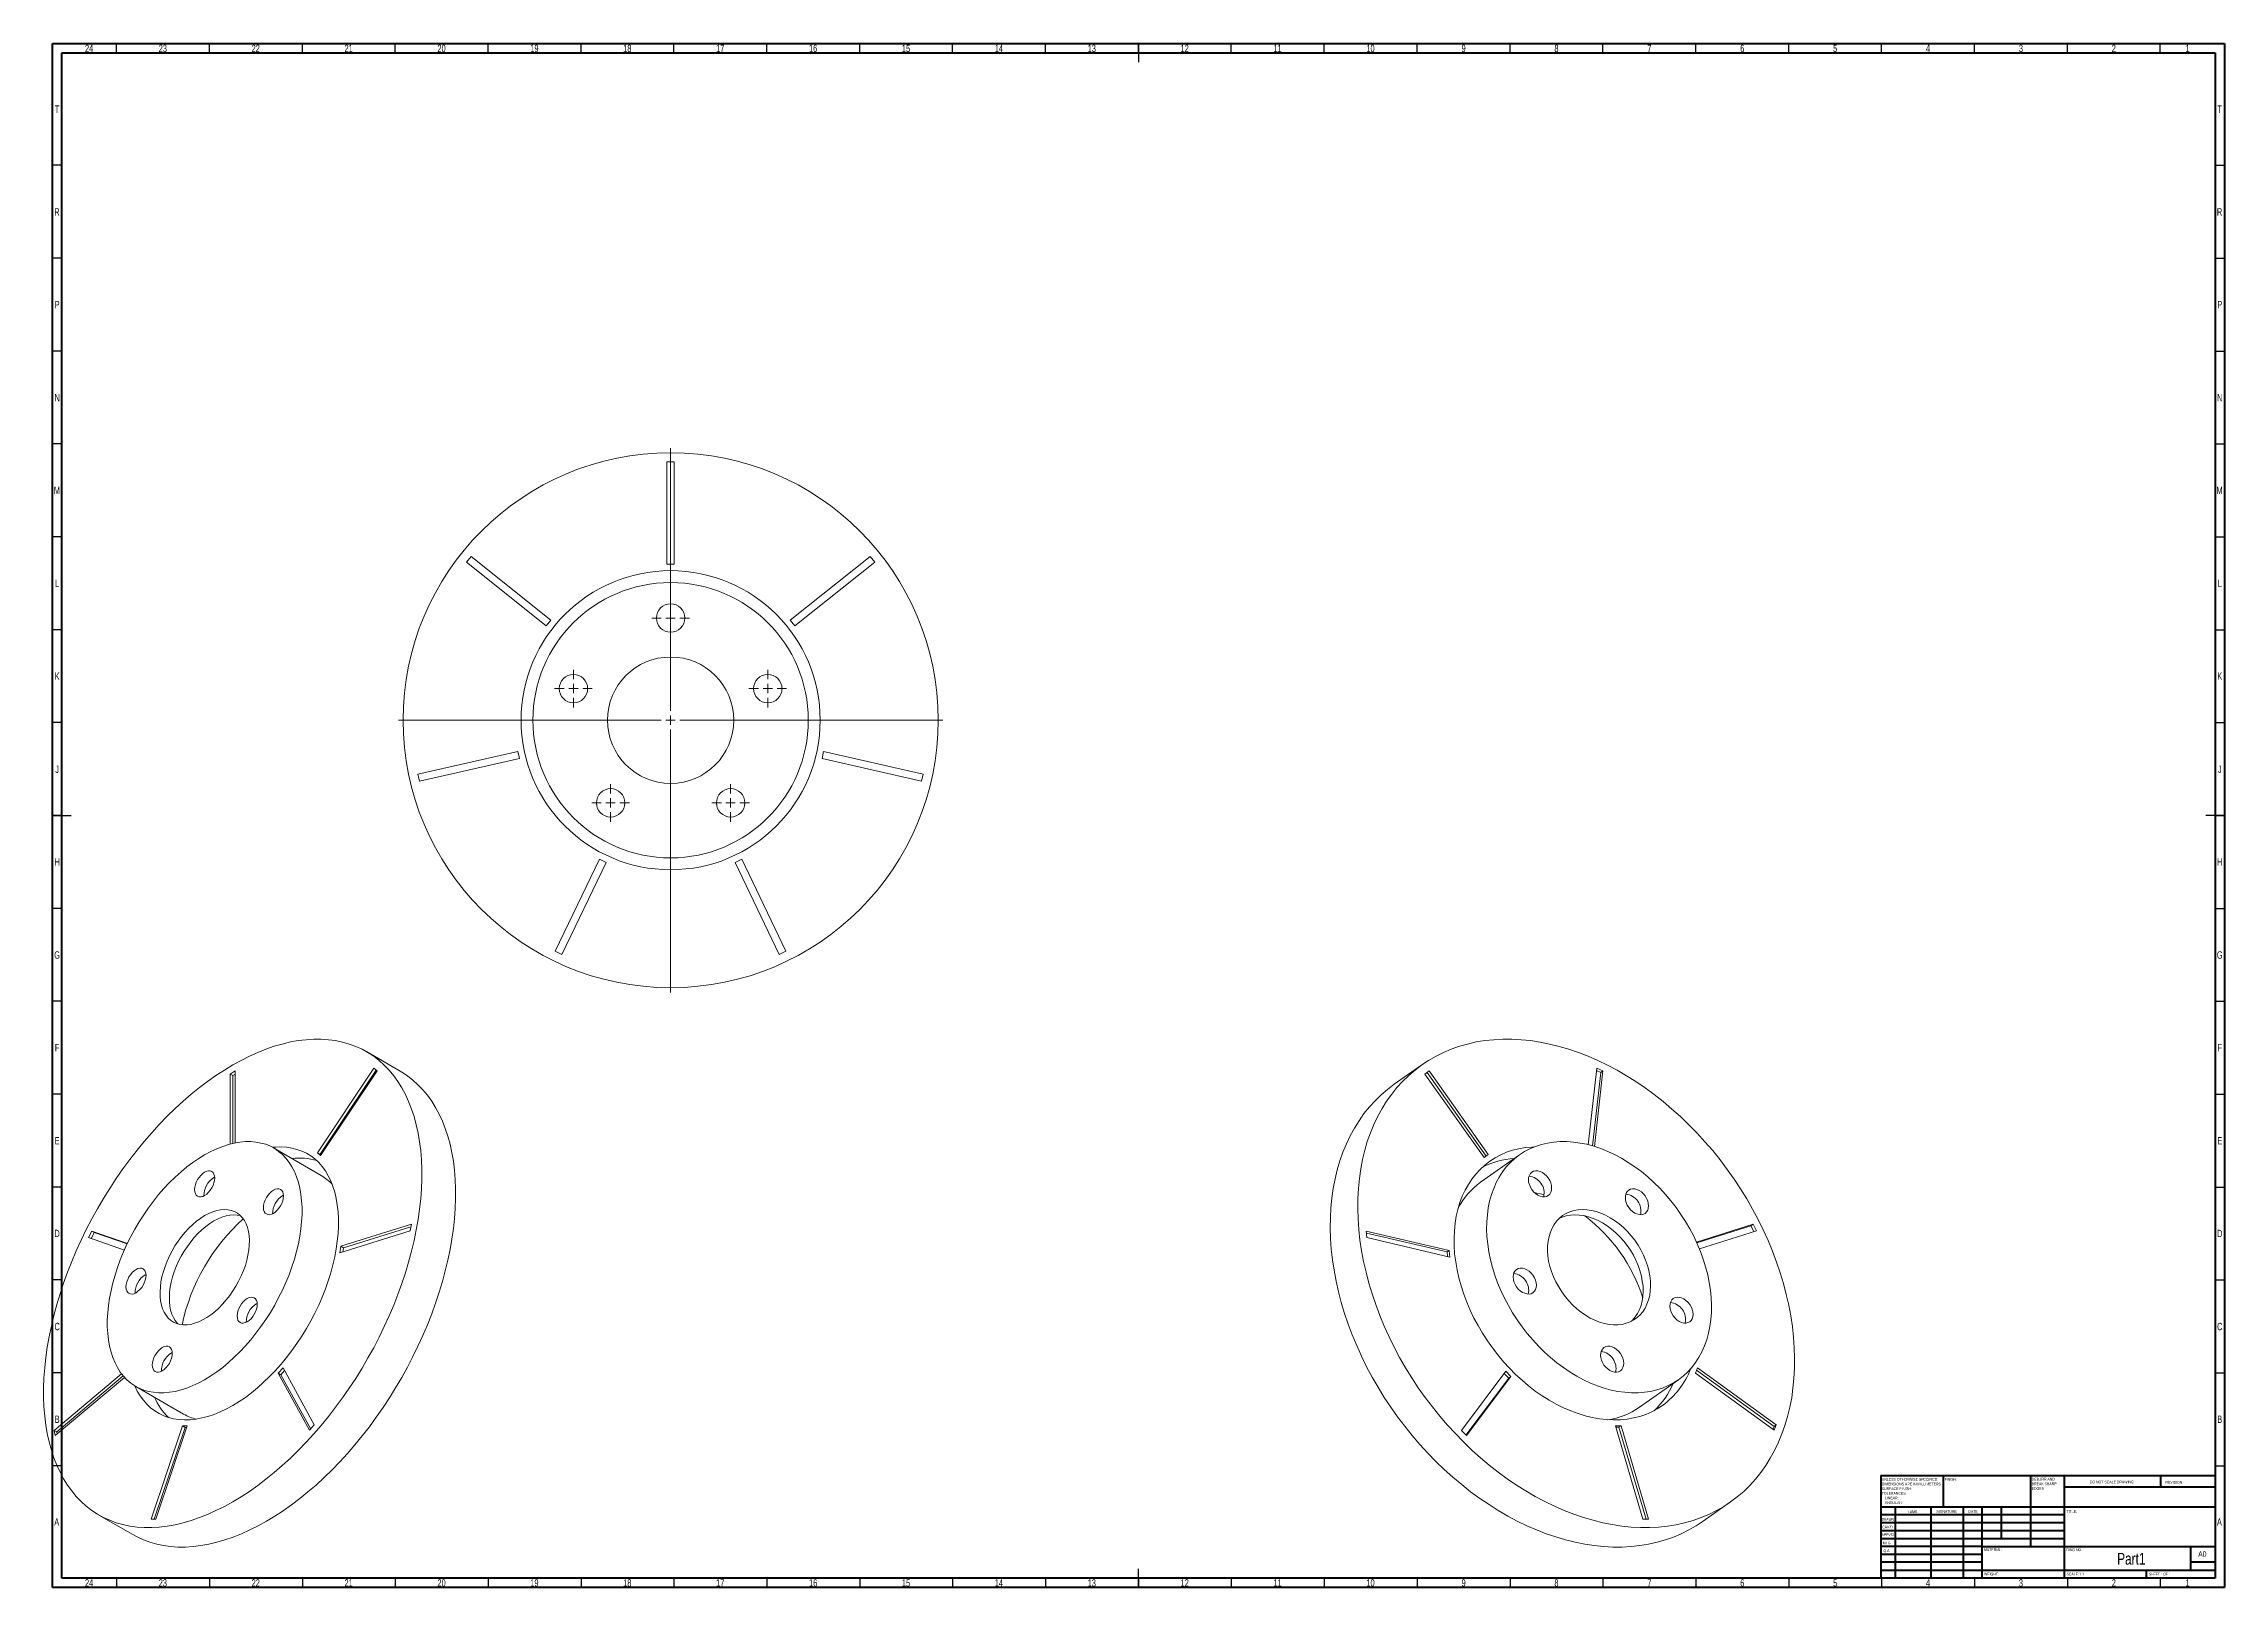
# Model space of a CAD drawing. Header units: millimetres. Extents: x 10 to 1184, y 5 to 836.
import ezdxf

# ---------------------------------------------------------------- set-up
doc = ezdxf.new("R2010")
doc.units = ezdxf.units.MM
doc.styles.add('SLDTEXTSTYLE0', font='TXT', dxfattribs={"width": 0.75})
doc.styles.add('SLDTEXTSTYLE1', font='TXT', dxfattribs={"width": 0.686449})
doc.styles.add('SLDTEXTSTYLE2', font='TXT', dxfattribs={"width": 0.6875})

# ---------------------------------------------------------------- blocks, each defined once
blk = doc.blocks.new('SW_NOTE_0')
at = {"color": 0, "linetype": 'Continuous', "lineweight": 0, "char_height": 1.5, "attachment_point": 1, "style": 'SLDTEXTSTYLE0'}
for s, insert in [('UNLESS OTHERWISE SPECIFIED:', (0, 1.9)), ('TOLERANCES:', (0, -5.6)), ('DIMENSIONS ARE IN MILLIMETERS', (0, -0.6)), ('SURFACE FINISH:', (0, -3.1)), ('ANGULAR:', (1.7, -10.6)), ('LINEAR:', (1.7, -8.1))]:
    blk.add_mtext(s, dxfattribs=dict(at, insert=insert))
blk = doc.blocks.new('SW_NOTE_1')
at = {"color": 0, "linetype": 'Continuous', "lineweight": 0, "char_height": 1.5, "attachment_point": 1, "style": 'SLDTEXTSTYLE0'}
for s, insert in [('DEBURR AND', (0, 1.9)), ('BREAK SHARP', (0, -0.6)), ('EDGES', (0, -3.1))]:
    blk.add_mtext(s, dxfattribs=dict(at, insert=insert))
blk = doc.blocks.new('SW_CENTERMARKSYMBOL_0')
at = {"color": 0, "linetype": 'Continuous', "lineweight": 0}
for p, q in [((0, 5), (0, 146.5)), ((-5, 0), (-146.5, 0)), ((0, 0), (-2.5, 0)), ((0, 0), (0, 2.5)), ((0, 0), (0, -2.5)), ((0, 0), (2.5, 0)), ((5, 0), (146.5, 0)), ((0, -5), (0, -146.5))]:
    blk.add_line(p, q, dxfattribs=at)
blk = doc.blocks.new('SW_CENTERMARKSYMBOL_1')
at = {"color": 0, "linetype": 'Continuous', "lineweight": 0}
for p, q in [((-5, 0), (-10.15, 0)), ((0, 0), (-2.5, 0)), ((0, 5), (0, 10.15)), ((0, 0), (0, 2.5)), ((0, 0), (0, -2.5)), ((0, 0), (2.5, 0)), ((5, 0), (10.15, 0)), ((0, -5), (0, -10.15))]:
    blk.add_line(p, q, dxfattribs=at)
blk = doc.blocks.new('SW_CENTERMARKSYMBOL_2')
at = {"color": 0, "linetype": 'Continuous', "lineweight": 0}
for p, q in [((-5, 0), (-10.15, 0)), ((0, 0), (-2.5, 0)), ((0, 5), (0, 10.15)), ((0, 0), (0, 2.5)), ((0, 0), (0, -2.5)), ((0, 0), (2.5, 0)), ((5, 0), (10.15, 0)), ((0, -5), (0, -10.15))]:
    blk.add_line(p, q, dxfattribs=at)
blk = doc.blocks.new('SW_CENTERMARKSYMBOL_3')
at = {"color": 0, "linetype": 'Continuous', "lineweight": 0}
for p, q in [((-5, 0), (-10.15, 0)), ((0, 0), (-2.5, 0)), ((0, 5), (0, 10.15)), ((0, 0), (0, 2.5)), ((0, 0), (0, -2.5)), ((0, 0), (2.5, 0)), ((5, 0), (10.15, 0)), ((0, -5), (0, -10.15))]:
    blk.add_line(p, q, dxfattribs=at)
blk = doc.blocks.new('SW_CENTERMARKSYMBOL_4')
at = {"color": 0, "linetype": 'Continuous', "lineweight": 0}
for p, q in [((-5, 0), (-10.15, 0)), ((0, 0), (-2.5, 0)), ((0, 5), (0, 10.15)), ((0, 0), (0, 2.5)), ((0, 0), (0, -2.5)), ((0, 0), (2.5, 0)), ((5, 0), (10.15, 0)), ((0, -5), (0, -10.15))]:
    blk.add_line(p, q, dxfattribs=at)
blk = doc.blocks.new('SW_CENTERMARKSYMBOL_5')
at = {"color": 0, "linetype": 'Continuous', "lineweight": 0}
for p, q in [((-5, 0), (-10.15, 0)), ((0, 0), (-2.5, 0)), ((0, 5), (0, 10.15)), ((0, 0), (0, 2.5)), ((0, 0), (0, -2.5)), ((0, 0), (2.5, 0)), ((5, 0), (10.15, 0)), ((0, -5), (0, -10.15))]:
    blk.add_line(p, q, dxfattribs=at)

msp = doc.modelspace()

# ---------------------------------------------------------------- linework, layer by layer
at = {"color": 7, "linetype": 'Continuous', "lineweight": 60}
for p, q in [((15, 5), (15, 836)), ((15, 836), (1184, 836)), ((1184, 836), (1184, 5)), ((20, 10), (20, 831)), ((20, 831), (1179, 831)), ((1179, 831), (1179, 10)), ((1184, 5), (15, 5)), ((1179, 10), (20, 10))]:
    msp.add_line(p, q, dxfattribs=at)
at = {"color": 7, "linetype": 'Continuous', "lineweight": 30}
for p, q in [((49.5, 831), (49.5, 836)), ((99.5, 831), (99.5, 836)), ((149.5, 831), (149.5, 836)), ((199.5, 831), (199.5, 836)), ((249.5, 831), (249.5, 836)), ((299.5, 831), (299.5, 836)), ((349.5, 831), (349.5, 836)), ((399.5, 831), (399.5, 836)), ((449.5, 831), (449.5, 836)), ((499.5, 831), (499.5, 836)), ((549.5, 831), (549.5, 836)), ((599.5, 836), (599.5, 826)), ((599.5, 831), (599.5, 836)), ((649.5, 831), (649.5, 836)), ((699.5, 831), (699.5, 836)), ((749.5, 831), (749.5, 836)), ((799.5, 831), (799.5, 836)), ((849.5, 831), (849.5, 836)), ((899.5, 831), (899.5, 836)), ((949.5, 831), (949.5, 836)), ((999.5, 831), (999.5, 836)), ((1049.5, 831), (1049.5, 836)), ((1099.5, 831), (1099.5, 836)), ((1149.5, 831), (1149.5, 836)), ((20, 770.5), (15, 770.5)), ((1179, 770.5), (1184, 770.5)), ((20, 720.5), (15, 720.5)), ((1179, 720.5), (1184, 720.5)), ((20, 670.5), (15, 670.5)), ((1179, 670.5), (1184, 670.5)), ((20, 620.5), (15, 620.5)), ((1179, 620.5), (1184, 620.5)), ((20, 570.5), (15, 570.5)), ((1179, 570.5), (1184, 570.5)), ((20, 520.5), (15, 520.5)), ((1179, 520.5), (1184, 520.5)), ((20, 470.5), (15, 470.5)), ((1179, 470.5), (1184, 470.5)), ((15, 420.5), (25, 420.5)), ((20, 420.5), (15, 420.5)), ((1184, 420.5), (1174, 420.5)), ((1179, 420.5), (1184, 420.5)), ((20, 370.5), (15, 370.5)), ((1179, 370.5), (1184, 370.5)), ((20, 320.5), (15, 320.5)), ((1179, 320.5), (1184, 320.5)), ((20, 270.5), (15, 270.5)), ((1179, 270.5), (1184, 270.5)), ((20, 220.5), (15, 220.5)), ((1179, 220.5), (1184, 220.5)), ((20, 170.5), (15, 170.5)), ((1179, 170.5), (1184, 170.5)), ((20, 120.5), (15, 120.5)), ((1179, 120.5), (1184, 120.5)), ((20, 70.5), (15, 70.5)), ((1179, 70.5), (1184, 70.5)), ((599.5, 5), (599.5, 15)), ((49.5, 10), (49.5, 5)), ((99.5, 10), (99.5, 5)), ((149.5, 10), (149.5, 5)), ((199.5, 10), (199.5, 5)), ((249.5, 10), (249.5, 5)), ((299.5, 10), (299.5, 5)), ((349.5, 10), (349.5, 5)), ((399.5, 10), (399.5, 5)), ((449.5, 10), (449.5, 5)), ((499.5, 10), (499.5, 5)), ((549.5, 10), (549.5, 5)), ((599.5, 10), (599.5, 5)), ((649.5, 10), (649.5, 5)), ((699.5, 10), (699.5, 5)), ((749.5, 10), (749.5, 5)), ((799.5, 10), (799.5, 5)), ((849.5, 10), (849.5, 5)), ((899.5, 10), (899.5, 5)), ((949.5, 10), (949.5, 5)), ((999.5, 10), (999.5, 5)), ((1049.5, 10), (1049.5, 5)), ((1099.5, 10), (1099.5, 5)), ((1149.5, 10), (1149.5, 5))]:
    msp.add_line(p, q, dxfattribs=at)
at = {"color": 7, "linetype": 'Continuous', "lineweight": 15}
for p, q in [((349.7, 610.8), (345.7, 610.8)), ((345.7, 610.8), (345.7, 555.8)), ((349.7, 555.8), (349.7, 610.8)), ((240.3, 560), (237.8, 556.9)), ((237.8, 556.9), (280.8, 522.6)), ((283.3, 525.7), (240.3, 560)), ((345.7, 555.8), (349.7, 555.8)), ((455.1, 560), (412.1, 525.7)), ((414.6, 522.6), (457.6, 556.9)), ((457.6, 556.9), (455.1, 560)), ((280.8, 522.6), (283.3, 525.7)), ((412.1, 525.7), (414.6, 522.6)), ((265.4, 455), (211.7, 442.8)), ((212.6, 438.9), (266.3, 451.1)), ((266.3, 451.1), (265.4, 455)), ((430, 455), (429.2, 451.1)), ((429.2, 451.1), (482.8, 438.9)), ((483.7, 442.8), (430, 455)), ((211.7, 442.8), (212.6, 438.9)), ((482.8, 438.9), (483.7, 442.8)), ((309.5, 397), (285.6, 347.4)), ((289.2, 345.7), (313.1, 395.2)), ((313.1, 395.2), (309.5, 397)), ((386, 397), (382.4, 395.2)), ((382.4, 395.2), (406.2, 345.7)), ((409.8, 347.4), (386, 397)), ((285.6, 347.4), (289.2, 345.7)), ((406.2, 345.7), (409.8, 347.4)), ((113.4, 283), (110.6, 281.3)), ((113.4, 244.3), (113.4, 283)), ((188, 284.5), (157.6, 239)), ((189.2, 283.5), (159, 238.2)), ((159.3, 237.5), (189.7, 283)), ((202.2, 282.9), (184, 293.4)), ((189.7, 283), (188, 284.5)), ((752, 286.2), (737.2, 275.8)), ((756, 283), (753.7, 281.3)), ((786.6, 237.2), (754.9, 282.1)), ((787.8, 238.1), (756, 283)), ((846.2, 284.5), (841.6, 243.3)), ((843.9, 242.7), (848.3, 282.2)), ((845, 242.4), (849.4, 283)), ((848.3, 282.2), (846.1, 283.2)), ((849.4, 283), (846.2, 284.5)), ((848.3, 282.2), (849.4, 283)), ((110.6, 281.3), (110.6, 243.7)), ((112, 280.5), (110.6, 281.3)), ((113.4, 281.3), (112, 280.5)), ((112, 280.5), (112, 244)), ((753.7, 281.3), (785.5, 236.4)), ((159.7, 226.7), (134, 241.6)), ((157.6, 239), (159.3, 237.5)), ((159, 238.2), (157.6, 239)), ((159, 238.2), (159.5, 237.7)), ((804.6, 237.9), (783.7, 223.1)), ((785.5, 236.4), (787.8, 238.1)), ((101.9, 225.7), (102.3, 225.9)), ((138.9, 216), (139.3, 216.2)), ((208.2, 200.5), (170.2, 188.6)), ((207.5, 196.9), (208.2, 200.5)), ((930.3, 200.5), (899.8, 190.9)), ((929.2, 199.7), (900, 190.5)), ((929.2, 199.7), (930.3, 200.5)), ((930.7, 196.5), (929.2, 199.7)), ((932.1, 196.9), (930.3, 200.5)), ((36.1, 196.8), (34.3, 193.3)), ((34.3, 193.3), (53.7, 186.6)), ((37.5, 196), (35.8, 192.7)), ((55.4, 190.2), (36.1, 196.8)), ((37.5, 196), (36.1, 196.8)), ((55.2, 189.9), (37.5, 196)), ((169.6, 185), (207.5, 196.9)), ((170.2, 188.6), (169.6, 185)), ((171.7, 187.8), (170.2, 188.6)), ((207.9, 199.1), (171.7, 187.8)), ((766.8, 186.4), (722.1, 196.8)), ((722.1, 196.8), (722.5, 193.3)), ((765.6, 185.6), (722.3, 195.7)), ((722.5, 193.3), (767.1, 182.8)), ((901.4, 187.3), (932.1, 196.9)), ((171.7, 187.8), (171.3, 185.6)), ((765.6, 185.6), (766.8, 186.4)), ((765.9, 183.1), (765.6, 185.6)), ((767.1, 182.8), (766.8, 186.4)), ((64.9, 173.3), (65.3, 173.5)), ((124.7, 157.6), (125.2, 157.8)), ((79, 131.2), (79.5, 131.4)), ((52.2, 120), (15.9, 89.5)), ((16.5, 86.7), (53.8, 118)), ((53.1, 118.8), (17.3, 88.7)), ((139.1, 123.2), (136.5, 120.3)), ((136.5, 120.3), (153.4, 89.6)), ((137.9, 119.5), (136.5, 120.3)), ((139.9, 121.7), (137.9, 119.5)), ((137.9, 119.5), (154, 90.2)), ((155.9, 92.5), (139.1, 123.2)), ((797.2, 121.4), (773.3, 89.5)), ((775.8, 87), (798.8, 117.7)), ((776.1, 86.7), (800, 118.5)), ((798.8, 117.7), (796.4, 120.2)), ((800, 118.5), (797.2, 121.4)), ((798.8, 117.7), (800, 118.5)), ((900.4, 123.2), (899.3, 120.3)), ((899.3, 120.3), (941.7, 89.6)), ((941.6, 91.6), (899.9, 121.9)), ((942.8, 92.5), (900.4, 123.2)), ((59.9, 113.2), (85.6, 98.3)), ((869.2, 102), (890.2, 116.8)), ((15.9, 89.5), (16.5, 86.7)), ((17.3, 88.7), (15.9, 89.5)), ((17.3, 88.7), (17.6, 87.5)), ((85, 91.9), (68.1, 41.7)), ((86.4, 91.1), (69.8, 41.8)), ((70.7, 41.8), (87.5, 92)), ((87.5, 92), (85, 91.9)), ((86.4, 91.1), (85, 91.9)), ((87.2, 91.1), (86.4, 91.1)), ((153.4, 89.6), (155.9, 92.5)), ((773.3, 89.5), (776.1, 86.7)), ((859.3, 92), (856.2, 91.9)), ((856.2, 91.9), (871, 41.7)), ((858.1, 91.2), (856.4, 91.2)), ((858.1, 91.2), (859.3, 92)), ((872.7, 41.8), (858.1, 91.2)), ((874.1, 41.8), (859.3, 92)), ((941, 90), (941.6, 91.6)), ((941.6, 91.6), (942.8, 92.5)), ((941.7, 89.6), (942.8, 92.5)), ((903.4, 40.6), (918.2, 51.1)), ((40, 43.9), (58.2, 33.5)), ((68.1, 41.7), (70.7, 41.8)), ((871, 41.7), (874.1, 41.8))]:
    msp.add_line(p, q, dxfattribs=at)
at = {"color": 7, "linetype": 'Continuous', "lineweight": 40}
for p, q in [((999, 65.2), (1179, 65.2)), ((999, 65.2), (999, 10)), ((1032.8, 48.2), (1032.8, 65.2)), ((1079.6, 65.2), (1079.6, 27)), ((1097.8, 65.2), (1097.8, 10)), ((1179, 58.9), (1097.8, 58.9)), ((1149.8, 58.9), (1149.8, 65.2)), ((1179, 48.2), (999, 48.2)), ((1006.8, 48.2), (1006.8, 10)), ((1026, 48.2), (1026, 10)), ((1043.4, 48.2), (1043.4, 10)), ((1053.6, 10), (1053.6, 48.2)), ((1064, 31.2), (1064, 48.2)), ((1097.8, 44), (999, 44)), ((1097.8, 39.8), (999, 39.8)), ((1097.8, 35.5), (999, 35.5)), ((1097.8, 31.2), (999, 31.2)), ((1053.6, 27), (999, 27)), ((1053.6, 27), (1179, 27)), ((1166, 14.2), (1166, 27)), ((1053.6, 22.7), (999, 22.7)), ((1053.6, 18.5), (999, 18.5)), ((999, 14.2), (1179, 14.2)), ((1142, 10), (1142, 14.2)), ((1179, 18.5), (1166, 18.5))]:
    msp.add_line(p, q, dxfattribs=at)
at = {"color": 7, "linetype": 'Continuous', "lineweight": 15, "flags": 128}
for points in [[(112, 51.1), (116.5, 53.8), (121, 56.7), (125.5, 59.9), (129.9, 63.3), (134.4, 66.8), (138.7, 70.6), (143.1, 74.6), (147.3, 78.7), (151.5, 83.1), (155.6, 87.6), (159.6, 92.2), (163.6, 97), (167.4, 102), (171.1, 107), (174.7, 112.2), (178.2, 117.5), (181.6, 123), (184.8, 128.5), (187.9, 134), (190.8, 139.7), (193.6, 145.4), (196.2, 151.1), (198.7, 156.9), (200.9, 162.7), (203.1, 168.5), (205, 174.3), (206.7, 180.1), (208.3, 185.9), (209.7, 191.7), (210.8, 197.4), (211.8, 203), (212.6, 208.6), (213.2, 214.1), (213.6, 219.5), (213.8, 224.8), (213.8, 230), (213.6, 235.1), (213.2, 240.1), (212.6, 244.9), (211.8, 249.5), (210.8, 254), (209.7, 258.4), (208.3, 262.5), (206.7, 266.5), (205, 270.3), (203.1, 273.9), (200.9, 277.3), (198.7, 280.4), (196.2, 283.4), (193.6, 286.1), (190.8, 288.6), (187.9, 290.9), (184.8, 292.9), (181.6, 294.7), (178.2, 296.2), (174.7, 297.5), (171.1, 298.5), (167.4, 299.3), (163.6, 299.8), (159.6, 300.1), (155.6, 300.1), (151.5, 299.8), (147.3, 299.3), (143.1, 298.6), (138.7, 297.5), (134.4, 296.3), (129.9, 294.7), (125.5, 293), (121, 291), (116.5, 288.7), (112, 286.2), (107.5, 283.5), (103, 280.6), (98.5, 277.4), (94.1, 274), (89.7, 270.5), (85.3, 266.7), (81, 262.7), (76.7, 258.6), (72.5, 254.2), (68.4, 249.7), (64.4, 245.1), (60.5, 240.3), (56.6, 235.3), (52.9, 230.3), (49.3, 225.1), (45.8, 219.7), (42.5, 214.3), (39.2, 208.8), (36.2, 203.3), (33.2, 197.6), (30.4, 191.9), (27.8, 186.2), (25.4, 180.4), (23.1, 174.6), (21, 168.8), (19.1, 163), (17.3, 157.2), (15.8, 151.4), (14.4, 145.6), (13.2, 139.9), (12.2, 134.3), (11.4, 128.7), (10.8, 123.2), (10.4, 117.8), (10.2, 112.5), (10.2, 107.3), (10.4, 102.2), (10.8, 97.2), (11.4, 92.4), (12.2, 87.8), (13.2, 83.3), (14.4, 78.9), (15.8, 74.8), (17.3, 70.8), (19.1, 67), (21, 63.4), (23.1, 60), (25.4, 56.9), (27.8, 53.9), (30.4, 51.2), (33.2, 48.7), (36.2, 46.4), (39.2, 44.4), (42.5, 42.6), (45.8, 41.1), (49.3, 39.8), (52.9, 38.8), (56.6, 38), (60.5, 37.5), (64.4, 37.2), (68.4, 37.2), (72.5, 37.5), (76.7, 38), (81, 38.7), (85.3, 39.8), (89.7, 41), (94.1, 42.6), (98.5, 44.3), (103, 46.3), (107.5, 48.6), (112, 51.1)], [(918.2, 51.1), (921.8, 53.8), (925.3, 56.7), (928.5, 59.9), (931.6, 63.3), (934.5, 66.8), (937.1, 70.6), (939.6, 74.6), (941.9, 78.7), (944, 83.1), (945.8, 87.6), (947.5, 92.2), (948.9, 97), (950.1, 102), (951.1, 107), (951.8, 112.2), (952.3, 117.5), (952.6, 123), (952.7, 128.5), (952.5, 134), (952.1, 139.7), (951.5, 145.4), (950.6, 151.1), (949.5, 156.9), (948.2, 162.7), (946.7, 168.5), (944.9, 174.3), (943, 180.1), (940.8, 185.9), (938.4, 191.7), (935.8, 197.4), (933.1, 203), (930.1, 208.6), (926.9, 214.1), (923.6, 219.5), (920.1, 224.8), (916.4, 230), (912.6, 235.1), (908.6, 240.1), (904.4, 244.9), (900.2, 249.5), (895.8, 254), (891.3, 258.4), (886.6, 262.5), (881.9, 266.5), (877.1, 270.3), (872.2, 273.9), (867.2, 277.3), (862.2, 280.4), (857.1, 283.4), (852, 286.1), (846.8, 288.6), (841.6, 290.9), (836.4, 292.9), (831.2, 294.7), (826, 296.2), (820.8, 297.5), (815.7, 298.5), (810.6, 299.3), (805.5, 299.8), (800.5, 300.1), (795.6, 300.1), (790.7, 299.8), (786, 299.3), (781.3, 298.6), (776.7, 297.5), (772.3, 296.3), (767.9, 294.7), (763.7, 293), (759.7, 291), (755.7, 288.7), (752, 286.2), (748.4, 283.5), (745, 280.6), (741.7, 277.4), (738.6, 274), (735.8, 270.5), (733.1, 266.7), (730.6, 262.7), (728.3, 258.6), (726.2, 254.2), (724.4, 249.7), (722.7, 245.1), (721.3, 240.3), (720.1, 235.3), (719.2, 230.3), (718.4, 225.1), (717.9, 219.7), (717.6, 214.3), (717.5, 208.8), (717.7, 203.3), (718.1, 197.6), (718.7, 191.9), (719.6, 186.2), (720.7, 180.4), (722, 174.6), (723.5, 168.8), (725.3, 163), (727.2, 157.2), (729.4, 151.4), (731.8, 145.6), (734.4, 139.9), (737.2, 134.3), (740.1, 128.7), (743.3, 123.2), (746.6, 117.8), (750.1, 112.5), (753.8, 107.3), (757.7, 102.2), (761.7, 97.2), (765.8, 92.4), (770.1, 87.8), (774.4, 83.3), (779, 78.9), (783.6, 74.8), (788.3, 70.8), (793.1, 67), (798, 63.4), (803, 60), (808, 56.9), (813.1, 53.9), (818.3, 51.2), (823.4, 48.7), (828.6, 46.4), (833.8, 44.4), (839, 42.6), (844.2, 41.1), (849.4, 39.8), (854.5, 38.8), (859.6, 38), (864.7, 37.5), (869.7, 37.2), (874.6, 37.2), (879.5, 37.5), (884.3, 38), (888.9, 38.7), (893.5, 39.8), (898, 41), (902.3, 42.6), (906.5, 44.3), (910.6, 46.3), (914.5, 48.6), (918.2, 51.1)], [(130.2, 40.6), (134.7, 43.3), (139.2, 46.2), (143.6, 49.4), (148.1, 52.8), (152.5, 56.4), (156.9, 60.1), (161.2, 64.1), (165.5, 68.3), (169.7, 72.6), (173.8, 77.1), (177.8, 81.7), (181.7, 86.5), (185.6, 91.5), (189.3, 96.6), (192.9, 101.8), (196.4, 107.1), (199.7, 112.5), (203, 118), (206, 123.5), (209, 129.2), (211.7, 134.9), (214.4, 140.6), (216.8, 146.4), (219.1, 152.2), (221.2, 158), (223.1, 163.9), (224.9, 169.7), (226.4, 175.4), (227.8, 181.2), (229, 186.9), (230, 192.5), (230.8, 198.1), (231.4, 203.6), (231.8, 209), (232, 214.3), (232, 219.5), (231.8, 224.6), (231.4, 229.6), (230.8, 234.4), (230, 239), (229, 243.6), (227.8, 247.9), (226.4, 252.1), (224.9, 256), (223.1, 259.8), (221.2, 263.4), (219.1, 266.8), (216.8, 270), (214.4, 272.9), (211.7, 275.6), (209, 278.1), (206, 280.4), (203, 282.4), (202.2, 282.9)], [(737.2, 275.8), (733.6, 273), (730.1, 270.1), (726.9, 266.9), (723.8, 263.6), (720.9, 260), (718.3, 256.2), (715.8, 252.2), (713.5, 248.1), (711.4, 243.8), (709.6, 239.3), (707.9, 234.6), (706.5, 229.8), (705.3, 224.9), (704.3, 219.8), (703.6, 214.6), (703.1, 209.3), (702.8, 203.9), (702.7, 198.4), (702.9, 192.8), (703.3, 187.1), (703.9, 181.4), (704.8, 175.7), (705.9, 169.9), (707.2, 164.1), (708.7, 158.3), (710.5, 152.5), (712.4, 146.7), (714.6, 140.9), (717, 135.2), (719.6, 129.5), (722.3, 123.8), (725.3, 118.2), (728.5, 112.7), (731.8, 107.3), (735.3, 102), (739, 96.8), (742.8, 91.7), (746.8, 86.8), (751, 82), (755.2, 77.3), (759.6, 72.8), (764.1, 68.4), (768.8, 64.3), (773.5, 60.3), (778.3, 56.5), (783.2, 52.9), (788.2, 49.6), (793.2, 46.4), (798.3, 43.4), (803.4, 40.7), (808.6, 38.2), (813.8, 36), (819, 33.9), (824.2, 32.2), (829.4, 30.6), (834.6, 29.3), (839.7, 28.3), (844.8, 27.5), (849.9, 27), (854.9, 26.7), (859.8, 26.7), (864.7, 27), (869.4, 27.5), (874.1, 28.3), (878.7, 29.3), (883.1, 30.6), (887.5, 32.1), (891.7, 33.8), (895.7, 35.9), (899.7, 38.1), (903.4, 40.6), (903.4, 40.6)], [(96.9, 116.8), (100.2, 118.8), (103.4, 121), (106.6, 123.4), (109.7, 126), (112.8, 128.9), (115.9, 131.8), (118.8, 135), (121.7, 138.3), (124.5, 141.8), (127.2, 145.4), (129.8, 149.2), (132.3, 153), (134.6, 156.9), (136.7, 161), (138.8, 165), (140.6, 169.1), (142.3, 173.3), (143.9, 177.5), (145.2, 181.6), (146.4, 185.8), (147.4, 189.9), (148.1, 194), (148.7, 198), (149.1, 201.9), (149.3, 205.7), (149.3, 209.5), (149.1, 213.1), (148.7, 216.5), (148.1, 219.9), (147.4, 223), (146.4, 226), (145.2, 228.8), (143.9, 231.4), (142.3, 233.8), (140.6, 236), (138.8, 238), (136.7, 239.7), (134.6, 241.2), (132.3, 242.5), (129.8, 243.5), (127.2, 244.2), (124.5, 244.7), (121.7, 245), (118.8, 245), (115.9, 244.7), (112.8, 244.2), (109.7, 243.4), (106.6, 242.4), (103.4, 241.1), (100.2, 239.6), (96.9, 237.9), (93.7, 235.9), (90.5, 233.7), (87.3, 231.3), (84.2, 228.7), (81, 225.9), (78, 222.9), (75, 219.7), (72.1, 216.4), (69.3, 212.9), (66.7, 209.3), (64.1, 205.5), (61.6, 201.7), (59.3, 197.8), (57.1, 193.8), (55.1, 189.7), (53.2, 185.6), (51.5, 181.4), (50, 177.2), (48.7, 173.1), (47.5, 168.9), (46.5, 164.8), (45.7, 160.7), (45.1, 156.7), (44.7, 152.8), (44.5, 149), (44.5, 145.2), (44.7, 141.6), (45.1, 138.2), (45.7, 134.8), (46.5, 131.7), (47.5, 128.7), (48.7, 125.9), (50, 123.3), (51.5, 120.9), (53.2, 118.7), (55.1, 116.7), (57.1, 115), (59.3, 113.5), (61.6, 112.2), (64.1, 111.2), (66.7, 110.5), (69.3, 110), (72.1, 109.7), (75, 109.7), (78, 110), (81, 110.5), (84.2, 111.3), (87.3, 112.3), (90.5, 113.6), (93.7, 115.1), (96.9, 116.8)], [(112, 102.9), (115.4, 105), (118.8, 107.3), (122.1, 109.8), (125.4, 112.5), (128.6, 115.4), (131.8, 118.5), (135, 121.7), (138, 125.2), (141, 128.8), (143.8, 132.5), (146.6, 136.3), (149.2, 140.3), (151.7, 144.4), (154, 148.5), (156.2, 152.7), (158.3, 157), (160.2, 161.3), (161.9, 165.7), (163.4, 170), (164.8, 174.4), (165.9, 178.7), (166.9, 183), (167.7, 187.3), (168.3, 191.4), (168.7, 195.5), (168.9, 199.5), (168.9, 203.4), (168.7, 207.2), (168.3, 210.9), (167.7, 214.3), (166.9, 217.7), (165.9, 220.8), (164.8, 223.8), (163.4, 226.6), (161.9, 229.2), (160.2, 231.5), (158.3, 233.7), (156.2, 235.6), (154, 237.3), (151.7, 238.7), (149.2, 239.9), (146.6, 240.8), (143.8, 241.5), (141, 242), (138, 242.1), (135, 242), (133.4, 241.9)], [(812.4, 242.1), (811.3, 242), (807.7, 241.7), (804.2, 241.1), (800.9, 240.3), (797.6, 239.2), (794.5, 237.8), (791.5, 236.2), (788.6, 234.4), (786, 232.3), (783.5, 230), (781.1, 227.5), (779, 224.8), (777.1, 221.9), (775.4, 218.8), (773.8, 215.6), (772.5, 212.1), (771.5, 208.5), (770.6, 204.8), (770, 201), (769.6, 197), (769.4, 192.9), (769.4, 188.8), (769.7, 184.5), (770.3, 180.3), (771, 176), (772, 171.6), (773.2, 167.3), (774.6, 162.9), (776.2, 158.6), (778, 154.3), (780.1, 150), (782.3, 145.9), (784.7, 141.8), (787.3, 137.8), (790, 133.9), (792.9, 130.1), (796, 126.4), (799.2, 123), (802.5, 119.6), (806, 116.5), (809.5, 113.5), (813.1, 110.7), (816.8, 108.1), (820.6, 105.8), (824.4, 103.6), (828.3, 101.7), (832.2, 100), (836.1, 98.6), (840, 97.4), (843.8, 96.5), (847.7, 95.8), (851.5, 95.3), (855.2, 95.2), (858.9, 95.2), (862.5, 95.6), (866, 96.2), (869.4, 97), (872.6, 98.1), (875.8, 99.5), (878.7, 101.1), (881.6, 102.9)], [(890.2, 116.8), (892.8, 118.8), (895.2, 121), (897.4, 123.4), (899.4, 126), (901.2, 128.9), (902.8, 131.8), (904.2, 135), (905.4, 138.3), (906.3, 141.8), (907.1, 145.4), (907.6, 149.2), (907.9, 153), (907.9, 156.9), (907.8, 161), (907.4, 165), (906.7, 169.1), (905.9, 173.3), (904.8, 177.5), (903.5, 181.6), (902, 185.8), (900.3, 189.9), (898.4, 194), (896.3, 198), (894, 201.9), (891.5, 205.7), (888.9, 209.5), (886.1, 213.1), (883.2, 216.5), (880.1, 219.9), (876.9, 223), (873.6, 226), (870.2, 228.8), (866.7, 231.4), (863.1, 233.8), (859.5, 236), (855.8, 238), (852.1, 239.7), (848.4, 241.2), (844.6, 242.5), (840.9, 243.5), (837.2, 244.2), (833.6, 244.7), (830, 245), (826.4, 245), (823, 244.7), (819.6, 244.2), (816.4, 243.4), (813.2, 242.4), (810.2, 241.1), (807.3, 239.6), (804.6, 237.9), (802.1, 235.9), (799.7, 233.7), (797.5, 231.3), (795.5, 228.7), (793.7, 225.9), (792.1, 222.9), (790.7, 219.7), (789.5, 216.4), (788.5, 212.9), (787.8, 209.3), (787.3, 205.5), (787, 201.7), (786.9, 197.8), (787.1, 193.8), (787.5, 189.7), (788.1, 185.6), (789, 181.4), (790, 177.2), (791.3, 173.1), (792.8, 168.9), (794.6, 164.8), (796.5, 160.7), (798.6, 156.7), (800.9, 152.8), (803.3, 149), (806, 145.2), (808.8, 141.6), (811.7, 138.2), (814.8, 134.8), (818, 131.7), (821.3, 128.7), (824.7, 125.9), (828.2, 123.3), (831.8, 120.9), (835.4, 118.7), (839.1, 116.7), (842.8, 115), (846.5, 113.5), (850.2, 112.2), (853.9, 111.2), (857.6, 110.5), (861.3, 110), (864.9, 109.7), (868.4, 109.7), (871.9, 110), (875.2, 110.5), (878.5, 111.3), (881.6, 112.3), (884.6, 113.6), (887.5, 115.1), (890.2, 116.8)], [(96.9, 228.5), (98, 229), (99, 229.2), (99.9, 229.2), (100.8, 228.9), (101.4, 228.3), (101.9, 227.5), (102.2, 226.5), (102.3, 225.4), (102.2, 224.1), (101.9, 222.8), (101.4, 221.4), (100.8, 220.1), (99.9, 218.8), (99, 217.7), (98, 216.7), (96.9, 216), (95.9, 215.5), (94.9, 215.3), (93.9, 215.3), (93.1, 215.6), (92.4, 216.2), (91.9, 217), (91.6, 218), (91.5, 219.1), (91.6, 220.4), (91.9, 221.8), (92.4, 223.1), (93.1, 224.5), (93.9, 225.7), (94.9, 226.8), (95.9, 227.8), (96.9, 228.5)], [(811.3, 228.5), (812.2, 229), (813.3, 229.2), (814.5, 229.2), (815.7, 228.9), (816.9, 228.3), (818.1, 227.5), (819.1, 226.5), (820.1, 225.4), (820.9, 224.1), (821.4, 222.8), (821.8, 221.4), (821.9, 220.1), (821.8, 218.8), (821.4, 217.7), (820.9, 216.7), (820.1, 216), (819.1, 215.5), (818.1, 215.3), (816.9, 215.3), (815.7, 215.6), (814.5, 216.2), (813.3, 217), (812.2, 218), (811.3, 219.1), (810.5, 220.4), (809.9, 221.8), (809.5, 223.1), (809.4, 224.5), (809.5, 225.7), (809.9, 226.8), (810.5, 227.8), (811.3, 228.5)], [(133.9, 218.8), (135, 219.3), (136, 219.6), (136.9, 219.5), (137.8, 219.2), (138.4, 218.7), (138.9, 217.9), (139.2, 216.9), (139.3, 215.7), (139.2, 214.4), (138.9, 213.1), (138.4, 211.7), (137.8, 210.4), (136.9, 209.1), (136, 208), (135, 207.1), (133.9, 206.3), (132.9, 205.9), (131.9, 205.6), (130.9, 205.7), (130.1, 206), (129.4, 206.5), (128.9, 207.3), (128.6, 208.3), (128.5, 209.5), (128.6, 210.7), (128.9, 212.1), (129.4, 213.5), (130.1, 214.8), (130.9, 216), (131.9, 217.2), (132.9, 218.1), (133.9, 218.8)], [(863.4, 218.8), (864.3, 219.3), (865.4, 219.6), (866.6, 219.5), (867.8, 219.2), (869, 218.7), (870.2, 217.9), (871.3, 216.9), (872.2, 215.7), (873, 214.4), (873.6, 213.1), (873.9, 211.7), (874.1, 210.4), (873.9, 209.1), (873.6, 208), (873, 207.1), (872.2, 206.3), (871.3, 205.9), (870.2, 205.6), (869, 205.7), (867.8, 206), (866.6, 206.5), (865.4, 207.3), (864.3, 208.3), (863.4, 209.5), (862.6, 210.7), (862, 212.1), (861.7, 213.5), (861.6, 214.8), (861.7, 216), (862, 217.2), (862.6, 218.1), (863.4, 218.8)], [(96.9, 205.1), (99.1, 206.3), (101.3, 207.2), (103.4, 207.8), (105.5, 208.2), (107.5, 208.4), (109.4, 208.3), (111.2, 207.9), (112.9, 207.3), (114.5, 206.4), (115.9, 205.3), (117.2, 204), (118.3, 202.5), (119.2, 200.7), (119.9, 198.7), (120.5, 196.6), (120.8, 194.3), (121, 191.9), (120.9, 189.3), (120.7, 186.7), (120.2, 183.9), (119.6, 181.1), (118.8, 178.3), (117.8, 175.5), (116.6, 172.7), (115.2, 169.9), (113.7, 167.2), (112.1, 164.6), (110.4, 162.1), (108.5, 159.7), (106.5, 157.4), (104.5, 155.3), (102.4, 153.4), (100.2, 151.7), (98, 150.3), (95.8, 149), (93.7, 148), (91.5, 147.2), (89.4, 146.6), (87.4, 146.4), (85.4, 146.3), (83.5, 146.6), (81.8, 147.1), (80.1, 147.8), (78.6, 148.8), (77.3, 150), (76.1, 151.5), (75.1, 153.1), (74.3, 155), (73.6, 157), (73.2, 159.2), (73, 161.6), (72.9, 164.1), (73.1, 166.7), (73.4, 169.4), (73.9, 172.2), (74.7, 175), (75.6, 177.8), (76.7, 180.6), (77.9, 183.4), (79.4, 186.2), (80.9, 188.8), (82.6, 191.4), (84.4, 193.9), (86.4, 196.2), (88.4, 198.4), (90.5, 200.3), (92.6, 202.1), (94.8, 203.7), (96.9, 205.1)], [(82.6, 146.8), (82.2, 147.1), (81.1, 148.6), (80.1, 150.3), (79.2, 152.1), (78.6, 154.2), (78.2, 156.4), (77.9, 158.8), (77.9, 161.3), (78, 163.9), (78.3, 166.6), (78.9, 169.3), (79.6, 172.1), (80.5, 174.9), (81.6, 177.8), (82.9, 180.6), (84.3, 183.3), (85.9, 186), (87.6, 188.5), (89.4, 191), (91.3, 193.3), (93.3, 195.5), (95.4, 197.5), (97.5, 199.3), (99.7, 200.9), (101.9, 202.3)], [(101.9, 202.3), (104.1, 203.4), (106.2, 204.3), (108.4, 205), (110.5, 205.4), (112.5, 205.5), (114.4, 205.4), (116.2, 205.1), (116.2, 205.1)], [(827.8, 205.1), (829.7, 206.3), (831.7, 207.2), (833.8, 207.8), (836.1, 208.2), (838.4, 208.4), (840.9, 208.3), (843.3, 207.9), (845.8, 207.3), (848.4, 206.4), (850.9, 205.3), (853.4, 204), (855.8, 202.5), (858.2, 200.7), (860.5, 198.7), (862.7, 196.6), (864.7, 194.3), (866.6, 191.9), (868.4, 189.3), (869.9, 186.7), (871.3, 183.9), (872.5, 181.1), (873.5, 178.3), (874.2, 175.5), (874.8, 172.7), (875.1, 169.9), (875.2, 167.2), (875, 164.6), (874.7, 162.1), (874.1, 159.7), (873.2, 157.4), (872.2, 155.3), (871, 153.4), (869.5, 151.7), (867.9, 150.3), (866.1, 149), (864.2, 148), (862.1, 147.2), (859.9, 146.6), (857.6, 146.4), (855.2, 146.3), (852.8, 146.6), (850.3, 147.1), (847.7, 147.8), (845.2, 148.8), (842.7, 150), (840.2, 151.5), (837.8, 153.1), (835.5, 155), (833.3, 157), (831.2, 159.2), (829.2, 161.6), (827.4, 164.1), (825.7, 166.7), (824.2, 169.4), (822.9, 172.2), (821.8, 175), (821, 177.8), (820.3, 180.6), (819.9, 183.4), (819.7, 186.2), (819.7, 188.8), (820, 191.4), (820.5, 193.9), (821.2, 196.2), (822.1, 198.4), (823.2, 200.3), (824.6, 202.1), (826.1, 203.7), (827.8, 205.1)], [(825.9, 203.5), (827.6, 204.3), (829.8, 205), (832, 205.4), (834.4, 205.5), (836.8, 205.4), (839.3, 205.1), (841.8, 204.5), (844.3, 203.6), (846.9, 202.5), (849.3, 201.2), (851.8, 199.6), (854.2, 197.8), (856.4, 195.9), (858.6, 193.7), (860.7, 191.4), (862.6, 189), (864.3, 186.5), (865.9, 183.8), (867.3, 181.1), (868.5, 178.3), (869.4, 175.5), (870.2, 172.6), (870.7, 169.8), (871.1, 167.1), (871.1, 164.3), (871, 161.7), (870.6, 159.2), (870, 156.8), (869.2, 154.6), (868.2, 152.5), (866.9, 150.6), (865.5, 148.9), (864.9, 148.3)], [(60, 176.1), (61, 176.6), (62, 176.8), (63, 176.8), (63.8, 176.5), (64.4, 175.9), (64.9, 175.2), (65.3, 174.2), (65.4, 173), (65.3, 171.7), (64.9, 170.4), (64.4, 169), (63.8, 167.7), (63, 166.4), (62, 165.3), (61, 164.4), (60, 163.6), (58.9, 163.1), (57.9, 162.9), (56.9, 163), (56.1, 163.3), (55.5, 163.8), (55, 164.6), (54.6, 165.6), (54.5, 166.8), (54.6, 168), (55, 169.4), (55.5, 170.8), (56.1, 172.1), (56.9, 173.3), (57.9, 174.5), (58.9, 175.4), (60, 176.1)], [(803, 176.1), (803.9, 176.6), (805, 176.8), (806.2, 176.8), (807.4, 176.5), (808.6, 175.9), (809.8, 175.2), (810.9, 174.2), (811.8, 173), (812.6, 171.7), (813.2, 170.4), (813.5, 169), (813.7, 167.7), (813.5, 166.4), (813.2, 165.3), (812.6, 164.4), (811.8, 163.6), (810.9, 163.1), (809.8, 162.9), (808.6, 163), (807.4, 163.3), (806.2, 163.8), (805, 164.6), (803.9, 165.6), (803, 166.8), (802.2, 168), (801.6, 169.4), (801.3, 170.8), (801.2, 172.1), (801.3, 173.3), (801.6, 174.5), (802.2, 175.4), (803, 176.1)], [(119.8, 160.5), (120.9, 161), (121.9, 161.2), (122.8, 161.1), (123.6, 160.8), (124.3, 160.3), (124.8, 159.5), (125.1, 158.5), (125.2, 157.3), (125.1, 156.1), (124.8, 154.7), (124.3, 153.3), (123.6, 152), (122.8, 150.8), (121.9, 149.6), (120.9, 148.7), (119.8, 148), (118.7, 147.5), (117.7, 147.3), (116.8, 147.3), (116, 147.6), (115.3, 148.2), (114.8, 148.9), (114.5, 149.9), (114.4, 151.1), (114.5, 152.4), (114.8, 153.7), (115.3, 155.1), (116, 156.4), (116.8, 157.7), (117.7, 158.8), (118.7, 159.7), (119.8, 160.5)], [(887.4, 160.5), (888.3, 161), (889.4, 161.2), (890.6, 161.1), (891.8, 160.8), (893, 160.3), (894.2, 159.5), (895.2, 158.5), (896.2, 157.3), (897, 156.1), (897.5, 154.7), (897.9, 153.3), (898, 152), (897.9, 150.8), (897.5, 149.6), (897, 148.7), (896.2, 148), (895.2, 147.5), (894.2, 147.3), (893, 147.3), (891.8, 147.6), (890.6, 148.2), (889.4, 148.9), (888.3, 149.9), (887.4, 151.1), (886.6, 152.4), (886, 153.7), (885.7, 155.1), (885.5, 156.4), (885.7, 157.7), (886, 158.8), (886.6, 159.7), (887.4, 160.5)], [(74.1, 134.1), (75.1, 134.6), (76.1, 134.8), (77.1, 134.8), (77.9, 134.5), (78.6, 133.9), (79.1, 133.1), (79.4, 132.1), (79.5, 130.9), (79.4, 129.7), (79.1, 128.3), (78.6, 127), (77.9, 125.6), (77.1, 124.4), (76.1, 123.3), (75.1, 122.3), (74.1, 121.6), (73, 121.1), (72, 120.9), (71.1, 120.9), (70.3, 121.2), (69.6, 121.8), (69.1, 122.6), (68.8, 123.5), (68.7, 124.7), (68.8, 126), (69.1, 127.3), (69.6, 128.7), (70.3, 130), (71.1, 131.3), (72, 132.4), (73, 133.3), (74.1, 134.1)], [(850, 134.1), (851, 134.6), (852.1, 134.8), (853.2, 134.8), (854.4, 134.5), (855.7, 133.9), (856.8, 133.1), (857.9, 132.1), (858.9, 130.9), (859.6, 129.7), (860.2, 128.3), (860.6, 127), (860.7, 125.6), (860.6, 124.4), (860.2, 123.3), (859.6, 122.3), (858.9, 121.6), (857.9, 121.1), (856.8, 120.9), (855.7, 120.9), (854.4, 121.2), (853.2, 121.8), (852.1, 122.6), (851, 123.5), (850, 124.7), (849.3, 126), (848.7, 127.3), (848.3, 128.7), (848.2, 130), (848.3, 131.3), (848.7, 132.4), (849.3, 133.3), (850, 134.1)], [(59.3, 113.5), (59.3, 113.5), (60.6, 110.7), (62.2, 108.1), (63.9, 105.8), (65.8, 103.6), (67.8, 101.7), (70, 100), (72.4, 98.6), (74.9, 97.4), (77.5, 96.5), (80.2, 95.8), (83.1, 95.3), (86, 95.2), (89.1, 95.2), (92.2, 95.6), (95.4, 96.2), (98.7, 97), (102, 98.1), (105.3, 99.5), (108.6, 101.1), (112, 102.9)], [(58.2, 33.5), (60.6, 32.2), (64, 30.6), (67.4, 29.3), (71.1, 28.3), (74.8, 27.5), (78.6, 27), (82.5, 26.7), (86.6, 26.7), (90.7, 27), (94.9, 27.5), (99.1, 28.3), (103.5, 29.3), (107.8, 30.6), (112.2, 32.1), (116.7, 33.8), (121.2, 35.9), (125.7, 38.1), (130.2, 40.6)]]:
    msp.add_lwpolyline(points, dxfattribs=at)
at = {"color": 7, "linetype": 'Continuous', "lineweight": 15}
for centre, radius in [((347.7, 471.8), 144), ((347.7, 471.8), 80.5), ((347.7, 471.8), 74.1), ((347.7, 526.8), 7.65), ((347.7, 471.8), 34), ((295.4, 488.8), 7.65), ((400, 488.8), 7.65), ((315.4, 427.3), 7.65), ((380, 427.3), 7.65)]:
    msp.add_circle(centre, radius, dxfattribs=at)
for centre, radius, start, end in [((148, 203.4), 32.7, 73.577, 97.0203), ((804.8, 191.9), 44.1, 93.8981, 117.3738), ((108, 215.9), 11.5, 122.059, 180.6504), ((147, 204.8), 25.3, 43.1828, 59.9134), ((806.5, 191.2), 39.2, 125.6158, 152.9144), ((808.7, 217.3), 9.15, 347.2051, 83.3149), ((145, 206.2), 11.5, 122.059, 180.6504), ((802.6, 164.4), 54.1, 73.6305, 79.2577), ((860.8, 207.6), 9.15, 347.2051, 83.3149), ((189.4, 124), 107, 132.0813, 167.924), ((785.2, 133.3), 90.1, 17.8264, 52.6936), ((71, 163.5), 11.5, 122.059, 180.6504), ((800.4, 164.9), 9.15, 347.2051, 83.3149), ((130.8, 147.9), 11.5, 122.059, 180.6504), ((884.8, 149.3), 9.15, 347.2051, 83.3149), ((85.1, 121.5), 11.5, 122.059, 180.6504), ((847.4, 122.9), 9.15, 347.2051, 83.3149), ((855.9, 138.3), 43.7, 305.9167, 339.1541), ((100.3, 120.4), 33.1, 203.1368, 226.2767), ((846.9, 132.3), 44.1, 313.1462, 336.6219), ((98.3, 120.4), 25.5, 240.1361, 256.7784), ((846.8, 134.1), 39.2, 277.6056, 304.9042)]:
    msp.add_arc(centre, radius, start, end, dxfattribs=at)

# ---------------------------------------------------------------- block references
at = {"color": 7, "linetype": 'Continuous', "lineweight": 0}
for name, p in [('SW_CENTERMARKSYMBOL_0', (347.7, 471.8)), ('SW_CENTERMARKSYMBOL_1', (347.7, 526.8)), ('SW_CENTERMARKSYMBOL_2', (295.4, 488.8)), ('SW_CENTERMARKSYMBOL_5', (400, 488.8)), ('SW_CENTERMARKSYMBOL_3', (315.4, 427.3)), ('SW_CENTERMARKSYMBOL_4', (380, 427.3)), ('SW_NOTE_0', (999.6, 62)), ('SW_NOTE_1', (1080.3, 62.1))]:
    msp.add_blockref(name, p, dxfattribs=at)

# ---------------------------------------------------------------- texts
for s, insert, char_height, attachment_point, style in [('24', (34.7, 835.4), 3.97, 2, 'SLDTEXTSTYLE0'), ('23', (74.4, 835.4), 3.97, 2, 'SLDTEXTSTYLE0'), ('22', (124.4, 835.4), 3.97, 2, 'SLDTEXTSTYLE0'), ('21', (174.4, 835.4), 3.97, 2, 'SLDTEXTSTYLE0'), ('20', (224.4, 835.4), 3.97, 2, 'SLDTEXTSTYLE0'), ('19', (274.4, 835.4), 3.97, 2, 'SLDTEXTSTYLE0'), ('18', (324.4, 835.4), 3.97, 2, 'SLDTEXTSTYLE0'), ('17', (374.4, 835.4), 3.97, 2, 'SLDTEXTSTYLE0'), ('16', (424.4, 835.4), 3.97, 2, 'SLDTEXTSTYLE0'), ('15', (474.4, 835.4), 3.97, 2, 'SLDTEXTSTYLE0'), ('14', (524.4, 835.4), 3.97, 2, 'SLDTEXTSTYLE0'), ('13', (574.4, 835.4), 3.97, 2, 'SLDTEXTSTYLE0'), ('12', (624.4, 835.4), 3.97, 2, 'SLDTEXTSTYLE0'), ('11', (674.4, 835.4), 3.97, 2, 'SLDTEXTSTYLE0'), ('10', (724.4, 835.4), 3.97, 2, 'SLDTEXTSTYLE0'), ('9', (774.5, 835.4), 3.97, 2, 'SLDTEXTSTYLE0'), ('8', (824.5, 835.4), 3.97, 2, 'SLDTEXTSTYLE0'), ('7', (874.5, 835.4), 3.97, 2, 'SLDTEXTSTYLE0'), ('6', (924.5, 835.4), 3.97, 2, 'SLDTEXTSTYLE0'), ('5', (974.5, 835.4), 3.97, 2, 'SLDTEXTSTYLE0'), ('4', (1024.5, 835.4), 3.97, 2, 'SLDTEXTSTYLE0'), ('3', (1074.5, 835.4), 3.97, 2, 'SLDTEXTSTYLE0'), ('2', (1124.5, 835.4), 3.97, 2, 'SLDTEXTSTYLE0'), ('1', (1164.2, 835.4), 3.97, 2, 'SLDTEXTSTYLE0'), ('T', (17.5, 802.7), 3.97, 2, 'SLDTEXTSTYLE0'), ('T', (1181.5, 802.7), 3.97, 2, 'SLDTEXTSTYLE0'), ('R', (17.4, 747.4), 3.97, 2, 'SLDTEXTSTYLE0'), ('R', (1181.4, 747.4), 3.97, 2, 'SLDTEXTSTYLE0'), ('P', (17.5, 697.5), 3.97, 2, 'SLDTEXTSTYLE0'), ('P', (1181.5, 697.5), 3.97, 2, 'SLDTEXTSTYLE0'), ('N', (17.5, 647.4), 3.97, 2, 'SLDTEXTSTYLE0'), ('N', (1181.5, 647.4), 3.97, 2, 'SLDTEXTSTYLE0'), ('M', (17.4, 597.5), 3.97, 2, 'SLDTEXTSTYLE0'), ('M', (1181.4, 597.5), 3.97, 2, 'SLDTEXTSTYLE0'), ('L', (17.5, 547.4), 3.97, 2, 'SLDTEXTSTYLE0'), ('L', (1181.5, 547.4), 3.97, 2, 'SLDTEXTSTYLE0'), ('K', (17.5, 497.5), 3.97, 2, 'SLDTEXTSTYLE0'), ('K', (1181.5, 497.5), 3.97, 2, 'SLDTEXTSTYLE0'), ('J', (17.5, 447.4), 3.97, 2, 'SLDTEXTSTYLE0'), ('J', (1181.5, 447.4), 3.97, 2, 'SLDTEXTSTYLE0'), ('H', (17.5, 397.5), 3.97, 2, 'SLDTEXTSTYLE0'), ('H', (1181.5, 397.5), 3.97, 2, 'SLDTEXTSTYLE0'), ('G', (17.5, 347.4), 3.97, 2, 'SLDTEXTSTYLE0'), ('G', (1181.5, 347.4), 3.97, 2, 'SLDTEXTSTYLE0'), ('F', (17.5, 297.5), 3.97, 2, 'SLDTEXTSTYLE0'), ('F', (1181.5, 297.5), 3.97, 2, 'SLDTEXTSTYLE0'), ('E', (17.5, 247.4), 3.97, 2, 'SLDTEXTSTYLE0'), ('E', (1181.5, 247.4), 3.97, 2, 'SLDTEXTSTYLE0'), ('D', (17.5, 197.5), 3.97, 2, 'SLDTEXTSTYLE0'), ('D', (1181.5, 197.5), 3.97, 2, 'SLDTEXTSTYLE0'), ('C', (17.5, 147.4), 3.97, 2, 'SLDTEXTSTYLE0'), ('C', (1181.5, 147.4), 3.97, 2, 'SLDTEXTSTYLE0'), ('B', (17.5, 97.5), 3.97, 2, 'SLDTEXTSTYLE0'), ('B', (1181.5, 97.5), 3.97, 2, 'SLDTEXTSTYLE0'), ('FINISH:', (1033.4, 63.9), 1.5, 1, 'SLDTEXTSTYLE0'), ('DO NOT SCALE DRAWING', (1111.6, 62.5), 1.5, 1, 'SLDTEXTSTYLE0'), ('REVISION', (1152.3, 62.3), 1.5, 1, 'SLDTEXTSTYLE0'), ('A', (17.3, 42.2), 3.97, 2, 'SLDTEXTSTYLE0'), ('DRAWN', (999.6, 42.4), 1.5, 1, 'SLDTEXTSTYLE1'), ("CHK'D", (999.9, 38.2), 1.5, 1, 'SLDTEXTSTYLE0'), ('NAME', (1013.3, 46.5), 1.5, 1, 'SLDTEXTSTYLE0'), ('SIGNATURE', (1029, 46.6), 1.5, 1, 'SLDTEXTSTYLE0'), ('DATE', (1046.2, 46.6), 1.5, 1, 'SLDTEXTSTYLE0'), ('TITLE:', (1099.1, 46.6), 1.5, 1, 'SLDTEXTSTYLE0'), ('A', (1181.3, 42.2), 3.97, 2, 'SLDTEXTSTYLE0'), ("APPV'D", (999.4, 34.1), 1.5, 1, 'SLDTEXTSTYLE0'), ('MFG', (1000.1, 29.7), 1.5, 1, 'SLDTEXTSTYLE0'), ('Q.A', (1000.5, 25.5), 1.5, 1, 'SLDTEXTSTYLE0'), ('MATERIAL:', (1054.6, 26), 1.5, 1, 'SLDTEXTSTYLE0'), ('DWG NO.', (1099, 26), 1.5, 1, 'SLDTEXTSTYLE0'), ('Part1', (1133.9, 23.6), 6.35, 2, 'SLDTEXTSTYLE0'), ('A0', (1169.9, 24.4), 2.91, 1, 'SLDTEXTSTYLE0'), ('WEIGHT:', (1054.6, 12.9), 1.5, 1, 'SLDTEXTSTYLE0'), ('SCALE:1:1', (1099.1, 12.9), 1.5, 1, 'SLDTEXTSTYLE0'), ('SHEET 1 OF 1', (1143.5, 12.9), 1.5, 1, 'SLDTEXTSTYLE2'), ('24', (34.7, 9.4), 3.97, 2, 'SLDTEXTSTYLE0'), ('23', (74.4, 9.4), 3.97, 2, 'SLDTEXTSTYLE0'), ('22', (124.4, 9.4), 3.97, 2, 'SLDTEXTSTYLE0'), ('21', (174.4, 9.4), 3.97, 2, 'SLDTEXTSTYLE0'), ('20', (224.4, 9.4), 3.97, 2, 'SLDTEXTSTYLE0'), ('19', (274.4, 9.4), 3.97, 2, 'SLDTEXTSTYLE0'), ('18', (324.4, 9.4), 3.97, 2, 'SLDTEXTSTYLE0'), ('17', (374.4, 9.4), 3.97, 2, 'SLDTEXTSTYLE0'), ('16', (424.4, 9.4), 3.97, 2, 'SLDTEXTSTYLE0'), ('15', (474.4, 9.4), 3.97, 2, 'SLDTEXTSTYLE0'), ('14', (524.4, 9.4), 3.97, 2, 'SLDTEXTSTYLE0'), ('13', (574.4, 9.4), 3.97, 2, 'SLDTEXTSTYLE0'), ('12', (624.4, 9.4), 3.97, 2, 'SLDTEXTSTYLE0'), ('11', (674.4, 9.4), 3.97, 2, 'SLDTEXTSTYLE0'), ('10', (724.4, 9.4), 3.97, 2, 'SLDTEXTSTYLE0'), ('9', (774.5, 9.4), 3.97, 2, 'SLDTEXTSTYLE0'), ('8', (824.5, 9.4), 3.97, 2, 'SLDTEXTSTYLE0'), ('7', (874.5, 9.4), 3.97, 2, 'SLDTEXTSTYLE0'), ('6', (924.5, 9.4), 3.97, 2, 'SLDTEXTSTYLE0'), ('5', (974.5, 9.4), 3.97, 2, 'SLDTEXTSTYLE0'), ('4', (1024.5, 9.4), 3.97, 2, 'SLDTEXTSTYLE0'), ('3', (1074.5, 9.4), 3.97, 2, 'SLDTEXTSTYLE0'), ('2', (1124.5, 9.4), 3.97, 2, 'SLDTEXTSTYLE0'), ('1', (1164.2, 9.4), 3.97, 2, 'SLDTEXTSTYLE0')]:
    msp.add_mtext(s, dxfattribs=dict(at, insert=insert, char_height=char_height, attachment_point=attachment_point, style=style))

doc.saveas('drawing.dxf')
